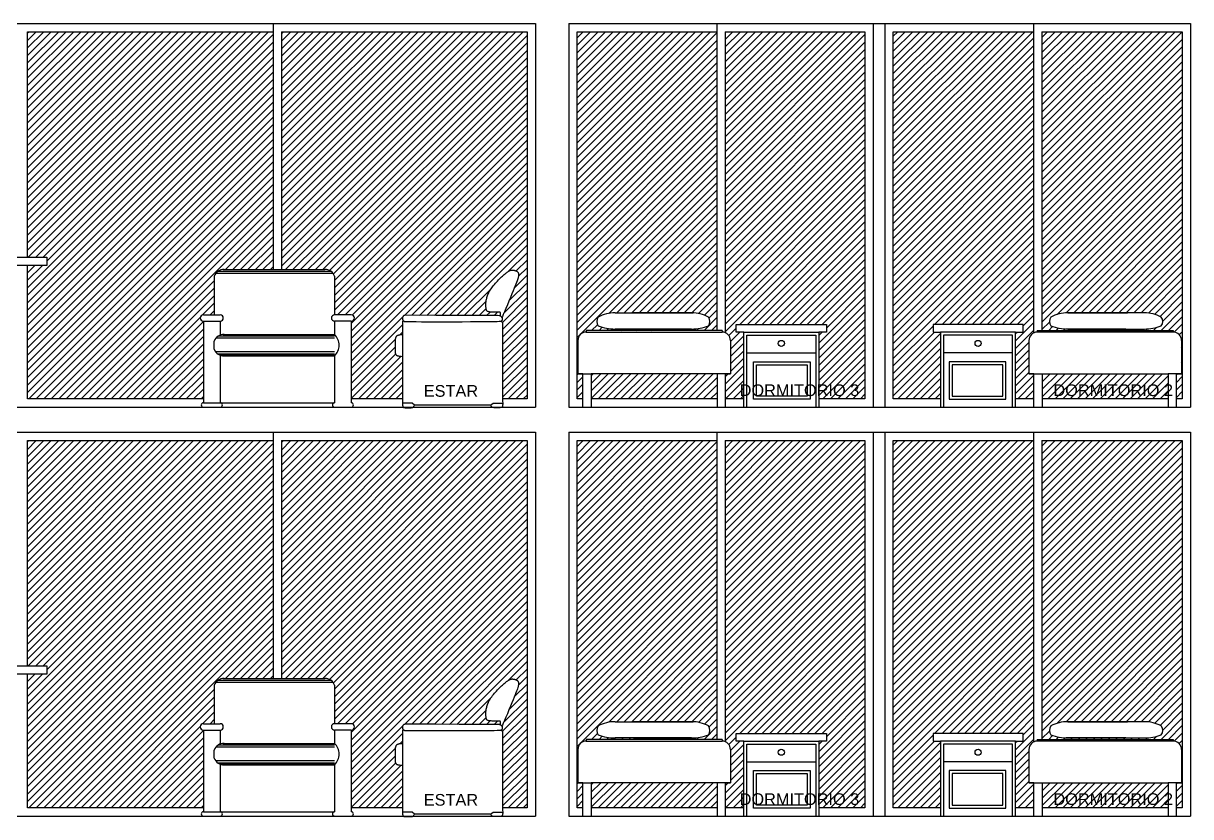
# Model space of a CAD drawing. Header units: millimetres. Extents: x 1217 to 2428, y 234 to 644.
# Drawn here: x 2252.71 to 2259.7, y 409.25 to 414 of the extents above; entities that cross this region are included whole.
import ezdxf

# ---------------------------------------------------------------- set-up
doc = ezdxf.new("R2010")
doc.units = ezdxf.units.MM
for name, color, linetype in [('0.1', 251, 'Continuous'), ('0.2', 2, 'Continuous'), ('0.3', 6, 'Continuous'), ('MURO', 5, 'Continuous'), ('Texto', 1, 'Continuous')]:
    doc.layers.add(name, color=color, linetype=linetype)
doc.styles.get("Standard").update_dxf_attribs({"font": 'arial.ttf'})
pattern_1 = [(45, (422.33998, -287.923547), (-0.0224506403, 0.0224506403), [])]
pattern_2 = [(45, (422.33998, -285.473547), (-0.0224506403, 0.0224506403), [])]

# ---------------------------------------------------------------- blocks, each defined once
blk = doc.blocks.new('sillon elv 1')
at = {"layer": '0.2'}
blk.add_line((382065.2343, 7753267.5813), (382065.6901, 7753267.5813), dxfattribs=at)
for points in [[(382065.1739, 7753268.114), (382065.1742, 7753268.1156), (382065.1744, 7753268.1172), (382065.1745, 7753268.1189), (382065.1746, 7753268.1205), (382065.1745, 7753268.1222), (382065.1745, 7753268.1238), (382065.1744, 7753268.1253), (382065.1744, 7753268.1268), (382065.1745, 7753268.1281), (382065.1745, 7753268.1294), (382065.1747, 7753268.1306), (382065.1749, 7753268.1316), (382065.1751, 7753268.1326), (382065.1753, 7753268.1335), (382065.1756, 7753268.1342), (382065.1759, 7753268.1349), (382065.1762, 7753268.1355), (382065.1765, 7753268.136), (382065.1768, 7753268.1364), (382065.1771, 7753268.1368), (382065.1775, 7753268.1371), (382065.178, 7753268.1373), (382065.1785, 7753268.1375), (382065.179, 7753268.1376), (382065.1796, 7753268.1377), (382065.1804, 7753268.1378), (382065.1814, 7753268.1379), (382065.1828, 7753268.1379), (382065.1846, 7753268.138), (382065.187, 7753268.138), (382065.19, 7753268.1381), (382065.1937, 7753268.1381), (382065.1982, 7753268.1381), (382065.2034, 7753268.1382), (382065.2089, 7753268.1383), (382065.2147, 7753268.1384), (382065.2204, 7753268.1385), (382065.2259, 7753268.1386), (382065.231, 7753268.1388), (382065.2353, 7753268.139), (382065.2389, 7753268.1392), (382065.2417, 7753268.1395), (382065.2439, 7753268.1397), (382065.2455, 7753268.14), (382065.2467, 7753268.1403), (382065.2476, 7753268.1405), (382065.2482, 7753268.1408), (382065.2488, 7753268.141), (382065.2493, 7753268.1412), (382065.2498, 7753268.1413), (382065.2504, 7753268.1415), (382065.2509, 7753268.1417), (382065.2515, 7753268.142), (382065.2522, 7753268.1423), (382065.2529, 7753268.1426), (382065.2537, 7753268.1431), (382065.2545, 7753268.1437), (382065.2554, 7753268.1444), (382065.2563, 7753268.1454), (382065.2572, 7753268.1465), (382065.2581, 7753268.148), (382065.2589, 7753268.1498), (382065.2597, 7753268.1519), (382065.2604, 7753268.1545), (382065.2611, 7753268.1574), (382065.2616, 7753268.1608), (382065.262, 7753268.1645), (382065.2624, 7753268.1685), (382065.2626, 7753268.1727), (382065.2627, 7753268.1771), (382065.2627, 7753268.1816), (382065.2627, 7753268.1863), (382065.2625, 7753268.1909), (382065.2622, 7753268.1956), (382065.2617, 7753268.2004), (382065.2611, 7753268.2053), (382065.2603, 7753268.2102), (382065.2593, 7753268.2154), (382065.258, 7753268.2207), (382065.2565, 7753268.2262), (382065.2547, 7753268.2319), (382065.2526, 7753268.2378), (382065.2501, 7753268.2439), (382065.2474, 7753268.2502), (382065.2443, 7753268.2566), (382065.2408, 7753268.2632), (382065.2369, 7753268.2699), (382065.2327, 7753268.2767), (382065.228, 7753268.2836), (382065.2229, 7753268.2906), (382065.2176, 7753268.2976), (382065.212, 7753268.3046), (382065.2061, 7753268.3115), (382065.2001, 7753268.3182), (382065.194, 7753268.3249), (382065.1878, 7753268.3313), (382065.1816, 7753268.3375), (382065.1754, 7753268.3434), (382065.1694, 7753268.349), (382065.1635, 7753268.3543), (382065.1578, 7753268.3592), (382065.1525, 7753268.3637), (382065.1475, 7753268.3679), (382065.1429, 7753268.3715), (382065.1387, 7753268.3747), (382065.135, 7753268.3775), (382065.1316, 7753268.3799), (382065.1286, 7753268.382), (382065.1259, 7753268.3837), (382065.1233, 7753268.3851), (382065.1209, 7753268.3863), (382065.1187, 7753268.3874), (382065.1165, 7753268.3882), (382065.1144, 7753268.3889), (382065.1123, 7753268.3895), (382065.1103, 7753268.3899), (382065.1083, 7753268.3902), (382065.1063, 7753268.3904), (382065.1044, 7753268.3905), (382065.1024, 7753268.3904), (382065.1005, 7753268.3903), (382065.0985, 7753268.39), (382065.0966, 7753268.3897), (382065.0947, 7753268.3894), (382065.0929, 7753268.3889), (382065.0912, 7753268.3885), (382065.0896, 7753268.388), (382065.088, 7753268.3876), (382065.0866, 7753268.3872), (382065.0853, 7753268.3867), (382065.084, 7753268.3863), (382065.0829, 7753268.3859), (382065.0818, 7753268.3854), (382065.0808, 7753268.385), (382065.0798, 7753268.3846), (382065.0789, 7753268.3841), (382065.0779, 7753268.3836), (382065.077, 7753268.3831), (382065.0761, 7753268.3825), (382065.0752, 7753268.3818), (382065.0743, 7753268.3811), (382065.0735, 7753268.3803), (382065.0726, 7753268.3794), (382065.0718, 7753268.3784), (382065.071, 7753268.3773), (382065.0702, 7753268.376), (382065.0695, 7753268.3746), (382065.0688, 7753268.3731), (382065.0682, 7753268.3715), (382065.0677, 7753268.3697), (382065.0672, 7753268.3679), (382065.0668, 7753268.3659), (382065.0666, 7753268.3638), (382065.0665, 7753268.3614), (382065.0666, 7753268.3588), (382065.0669, 7753268.3558), (382065.0675, 7753268.3524), (382065.0683, 7753268.3484), (382065.0695, 7753268.3438), (382065.0711, 7753268.3385), (382065.0731, 7753268.3324), (382065.0756, 7753268.3252), (382065.0787, 7753268.3168), (382065.0825, 7753268.3069), (382065.0871, 7753268.2952), (382065.0925, 7753268.2816), (382065.099, 7753268.2658), (382065.1066, 7753268.2475), (382065.1153, 7753268.2269), (382065.1246, 7753268.2047), (382065.1341, 7753268.1823), (382065.1433, 7753268.1607), (382065.1516, 7753268.1412), (382065.1585, 7753268.125), (382065.1635, 7753268.1132), (382065.1662, 7753268.107)], [(382065.7482, 7753268.1195), (382065.7512, 7753268.1185), (382065.7538, 7753268.1173), (382065.7559, 7753268.1159), (382065.7576, 7753268.1144), (382065.759, 7753268.1129), (382065.7601, 7753268.1112), (382065.761, 7753268.1096), (382065.7617, 7753268.1079), (382065.7622, 7753268.1063), (382065.7626, 7753268.1048), (382065.7628, 7753268.1033), (382065.7629, 7753268.1018), (382065.763, 7753268.1004), (382065.7629, 7753268.0991), (382065.7628, 7753268.0978), (382065.7626, 7753268.0966), (382065.7624, 7753268.0954), (382065.7621, 7753268.0943), (382065.7618, 7753268.0932), (382065.7614, 7753268.0922), (382065.7609, 7753268.0912), (382065.7604, 7753268.0903), (382065.7599, 7753268.0894), (382065.7593, 7753268.0885), (382065.7586, 7753268.0877), (382065.7578, 7753268.0869), (382065.757, 7753268.0861), (382065.756, 7753268.0854), (382065.7551, 7753268.0847), (382065.754, 7753268.0841), (382065.7529, 7753268.0835), (382065.7517, 7753268.083), (382065.7502, 7753268.0826), (382065.7476, 7753268.0823), (382065.7428, 7753268.082), (382065.7348, 7753268.0818), (382065.7223, 7753268.0816), (382065.7045, 7753268.0815), (382065.6801, 7753268.0814), (382065.6482, 7753268.0813), (382065.6082, 7753268.0812), (382065.5617, 7753268.0812), (382065.5109, 7753268.0812), (382065.458, 7753268.0813), (382065.4051, 7753268.0813), (382065.3544, 7753268.0815), (382065.3081, 7753268.0817), (382065.2683, 7753268.0819), (382065.2366, 7753268.0823), (382065.2126, 7753268.0827), (382065.1951, 7753268.0832), (382065.1831, 7753268.0837), (382065.1755, 7753268.0842), (382065.1711, 7753268.0848), (382065.169, 7753268.0854), (382065.168, 7753268.0859), (382065.1673, 7753268.0865), (382065.1666, 7753268.0871), (382065.166, 7753268.0877), (382065.1655, 7753268.0884), (382065.1649, 7753268.0891), (382065.1645, 7753268.0899), (382065.164, 7753268.0907), (382065.1636, 7753268.0917), (382065.1633, 7753268.0927), (382065.1629, 7753268.0939), (382065.1627, 7753268.0951), (382065.1625, 7753268.0963), (382065.1623, 7753268.0976), (382065.1623, 7753268.0988), (382065.1623, 7753268.1), (382065.1625, 7753268.1011), (382065.1628, 7753268.1021), (382065.1632, 7753268.1031), (382065.1636, 7753268.1039), (382065.1642, 7753268.1048), (382065.1648, 7753268.1056), (382065.1655, 7753268.1063), (382065.1662, 7753268.1071), (382065.1669, 7753268.1078), (382065.1676, 7753268.1086), (382065.1684, 7753268.1094), (382065.1691, 7753268.1101), (382065.1699, 7753268.1109), (382065.1707, 7753268.1116), (382065.1716, 7753268.1124), (382065.1724, 7753268.113), (382065.1733, 7753268.1137), (382065.1743, 7753268.1143), (382065.1753, 7753268.1148), (382065.1764, 7753268.1153), (382065.1774, 7753268.1157), (382065.1785, 7753268.1161), (382065.1796, 7753268.1164), (382065.1807, 7753268.1167), (382065.1818, 7753268.1169), (382065.1839, 7753268.1172), (382065.1926, 7753268.1174), (382065.2144, 7753268.1176), (382065.2558, 7753268.1178), (382065.3233, 7753268.1181), (382065.4235, 7753268.1185), (382065.563, 7753268.1189), (382065.7482, 7753268.1195)], [(382065.1727, 7753268.0846), (382065.1704, 7753268.0832), (382065.1685, 7753268.0819), (382065.1669, 7753268.0806), (382065.1657, 7753268.0794), (382065.1647, 7753268.0781), (382065.164, 7753268.0769), (382065.1634, 7753268.0758), (382065.1631, 7753268.0746), (382065.1628, 7753268.0726), (382065.1626, 7753268.0652), (382065.1625, 7753268.047), (382065.1624, 7753268.0127), (382065.1624, 7753267.9567), (382065.1624, 7753267.8738), (382065.1624, 7753267.7584), (382065.1624, 7753267.6053)], [(382065.7621, 7753268.0013), (382065.7666, 7753268.0017), (382065.7707, 7753268.0019), (382065.7743, 7753268.0019), (382065.7775, 7753268.0017), (382065.7804, 7753268.0013), (382065.783, 7753268.0009), (382065.7852, 7753268.0003), (382065.7873, 7753267.9997), (382065.7892, 7753267.9991), (382065.791, 7753267.9984), (382065.7926, 7753267.9978), (382065.7941, 7753267.9971), (382065.7954, 7753267.9963), (382065.7966, 7753267.9955), (382065.7977, 7753267.9947), (382065.7987, 7753267.9938), (382065.7996, 7753267.9929), (382065.8005, 7753267.9919), (382065.8012, 7753267.9909), (382065.8018, 7753267.9898), (382065.8024, 7753267.9888), (382065.803, 7753267.9877), (382065.8034, 7753267.9866), (382065.8039, 7753267.9855), (382065.8043, 7753267.9843), (382065.8046, 7753267.9831), (382065.8049, 7753267.9816), (382065.8052, 7753267.9797), (382065.8055, 7753267.9773), (382065.8058, 7753267.9743), (382065.806, 7753267.9705), (382065.8062, 7753267.9658), (382065.8064, 7753267.9601), (382065.8066, 7753267.9536), (382065.8068, 7753267.9466), (382065.8069, 7753267.9394), (382065.8071, 7753267.9322), (382065.8072, 7753267.9251), (382065.8072, 7753267.9186), (382065.8072, 7753267.9129), (382065.8072, 7753267.9081), (382065.8072, 7753267.9041), (382065.807, 7753267.901), (382065.8069, 7753267.8984), (382065.8067, 7753267.8964), (382065.8065, 7753267.8948), (382065.8062, 7753267.8934), (382065.8059, 7753267.8922), (382065.8056, 7753267.891), (382065.8053, 7753267.8898), (382065.8048, 7753267.8887), (382065.8044, 7753267.8876), (382065.8039, 7753267.8865), (382065.8033, 7753267.8855), (382065.8027, 7753267.8845), (382065.802, 7753267.8836), (382065.8012, 7753267.8828), (382065.8004, 7753267.882), (382065.7995, 7753267.8812), (382065.7986, 7753267.8805), (382065.7976, 7753267.8799), (382065.7966, 7753267.8793), (382065.7955, 7753267.8787), (382065.7944, 7753267.8782), (382065.7933, 7753267.8777), (382065.7918, 7753267.8772), (382065.7898, 7753267.8767), (382065.787, 7753267.8762), (382065.783, 7753267.8755), (382065.7778, 7753267.8748), (382065.7709, 7753267.874), (382065.7621, 7753267.8731)], [(382065.1619, 7753267.5923), (382065.1619, 7753267.5897), (382065.1619, 7753267.5872), (382065.162, 7753267.585), (382065.1622, 7753267.5829), (382065.1624, 7753267.581), (382065.1627, 7753267.5792), (382065.163, 7753267.5776), (382065.1633, 7753267.5762), (382065.1636, 7753267.5749), (382065.164, 7753267.5737), (382065.1644, 7753267.5727), (382065.1648, 7753267.5718), (382065.1653, 7753267.5709), (382065.1658, 7753267.5702), (382065.1665, 7753267.5695), (382065.1672, 7753267.5689), (382065.168, 7753267.5684), (382065.1689, 7753267.5679), (382065.17, 7753267.5674), (382065.1712, 7753267.5671), (382065.1727, 7753267.5667), (382065.1744, 7753267.5664), (382065.1763, 7753267.5662), (382065.1785, 7753267.566), (382065.1811, 7753267.5658), (382065.1839, 7753267.5657), (382065.1869, 7753267.5657), (382065.19, 7753267.5656), (382065.1932, 7753267.5656), (382065.1965, 7753267.5656), (382065.1997, 7753267.5657), (382065.2028, 7753267.5657), (382065.2058, 7753267.5658), (382065.2087, 7753267.5658), (382065.2114, 7753267.5659), (382065.2139, 7753267.566), (382065.2162, 7753267.5662), (382065.2184, 7753267.5664), (382065.2203, 7753267.5667), (382065.2221, 7753267.5671), (382065.2237, 7753267.5675), (382065.2251, 7753267.5682), (382065.2265, 7753267.5691), (382065.2278, 7753267.5704), (382065.2292, 7753267.5722), (382065.2307, 7753267.5745), (382065.2324, 7753267.5775), (382065.2343, 7753267.5813)], [(382065.7625, 7753267.5923), (382065.7626, 7753267.5897), (382065.7625, 7753267.5872), (382065.7624, 7753267.585), (382065.7623, 7753267.5829), (382065.762, 7753267.581), (382065.7618, 7753267.5792), (382065.7615, 7753267.5776), (382065.7612, 7753267.5762), (382065.7608, 7753267.5749), (382065.7605, 7753267.5737), (382065.7601, 7753267.5727), (382065.7597, 7753267.5718), (382065.7592, 7753267.5709), (382065.7586, 7753267.5702), (382065.758, 7753267.5695), (382065.7573, 7753267.5689), (382065.7565, 7753267.5684), (382065.7556, 7753267.5679), (382065.7545, 7753267.5674), (382065.7533, 7753267.5671), (382065.7518, 7753267.5667), (382065.7501, 7753267.5664), (382065.7482, 7753267.5662), (382065.7459, 7753267.566), (382065.7434, 7753267.5658), (382065.7406, 7753267.5657), (382065.7376, 7753267.5657), (382065.7345, 7753267.5656), (382065.7312, 7753267.5656), (382065.728, 7753267.5656), (382065.7248, 7753267.5657), (382065.7216, 7753267.5657), (382065.7186, 7753267.5658), (382065.7158, 7753267.5658), (382065.7131, 7753267.5659), (382065.7106, 7753267.566), (382065.7083, 7753267.5662), (382065.7061, 7753267.5664), (382065.7041, 7753267.5667), (382065.7024, 7753267.5671), (382065.7008, 7753267.5675), (382065.6993, 7753267.5682), (382065.698, 7753267.5691), (382065.6966, 7753267.5704), (382065.6952, 7753267.5722), (382065.6937, 7753267.5745), (382065.6921, 7753267.5775), (382065.6901, 7753267.5813)]]:
    blk.add_lwpolyline(points, dxfattribs=at)
at = {"layer": '0.2', "elevation": 0}
for points in [[(382065.7529, 7753268.0835), (382065.7621, 7753268.0835), (382065.7621, 7753267.6053)], [(382065.1624, 7753267.6053), (382065.1619, 7753267.5923)], [(382065.2343, 7753267.5813), (382065.2197, 7753267.5923), (382065.1619, 7753267.5923)], [(382065.6901, 7753267.5813), (382065.7047, 7753267.5923), (382065.7636, 7753267.5923)], [(382065.7621, 7753267.6053), (382065.7625, 7753267.5923)]]:
    blk.add_lwpolyline(points, dxfattribs=at)

msp = doc.modelspace()

# ---------------------------------------------------------------- hatches: boundary and pattern name
at = {"layer": '0.1', "ltscale": 3}
h = msp.add_hatch(dxfattribs=at)
h.set_pattern_fill('ANSI31', color=256, scale=0.01)
h.set_pattern_definition(pattern_2)
h.paths.add_polyline_path([(2254.25251, 413.95099), (2254.46816, 413.95099), (2254.46816, 412.52581), (2254.25251, 412.52581)])
h.paths.add_polyline_path([(2252.86861, 413.95099), (2254.20251, 413.95099), (2254.20251, 412.52581), (2253.90862, 412.52581, 0.3308107), (2253.85003, 412.48579), (2253.85003, 412.25486), (2253.78505, 412.25486, 1), (2253.78505, 412.21691), (2253.78505, 411.75099), (2252.86861, 411.75099)])
h.paths.add_polyline_path([(2252.7306, 413.95099), (2252.86861, 413.95099), (2252.86861, 411.75099), (2252.7306, 411.75099), (2252.7306, 412.55099), (2252.84561, 412.55099), (2252.84561, 412.60099), (2252.7306, 412.60099)])
h.paths.add_polyline_path([(2251.81582, 413.95099), (2252.5606, 413.95099), (2252.5606, 413.25099), (2251.81582, 413.25099)])
h.paths.add_polyline_path([(2251.57076, 413.95099), (2251.76582, 413.95099), (2251.76582, 413.25099), (2251.57076, 413.25099)])
h = msp.add_hatch(dxfattribs=at)
h.set_pattern_fill('ANSI31', color=256, scale=0.01)
h.set_pattern_definition(pattern_2)
h.paths.add_polyline_path([(2254.46816, 413.95099), (2255.72441, 413.95099), (2255.72441, 411.75099), (2255.57804, 411.75099), (2255.57805, 411.89078), (2255.57807, 412.00611), (2255.57807, 412.08904), (2255.57805, 412.14499), (2255.57798, 412.17935), (2255.57786, 412.19753), (2255.57762, 412.20673), (2255.57584, 412.21062), (2255.57287, 412.21364), (2255.56824, 412.21681), (2255.57199, 412.21784), (2255.57521, 412.22069), (2255.57709, 412.22439), (2255.57823, 412.22944), (2255.57802, 412.23402), (2255.57641, 412.237), (2255.5743, 412.23941), (2255.57692, 412.24554), (2255.58196, 412.25732), (2255.58888, 412.27355), (2255.59718, 412.29304), (2255.60633, 412.3146), (2255.61584, 412.33704), (2255.62518, 412.35919), (2255.63384, 412.37986), (2255.64142, 412.39811), (2255.6479, 412.41392), (2255.65339, 412.42754), (2255.65798, 412.43919), (2255.66177, 412.44911), (2255.66487, 412.45754), (2255.66736, 412.4647), (2255.66934, 412.47084), (2255.67091, 412.47616), (2255.67268, 412.48295), (2255.67381, 412.48977), (2255.67398, 412.49492), (2255.67349, 412.4992), (2255.67236, 412.50383), (2255.67029, 412.50836), (2255.66752, 412.51228), (2255.66414, 412.51507), (2255.66021, 412.51716), (2255.6565, 412.51863), (2255.65235, 412.51998), (2255.6473, 412.52138), (2255.64175, 412.52248), (2255.63601, 412.52291), (2255.63114, 412.52247), (2255.62709, 412.52161), (2255.62284, 412.52019), (2255.61832, 412.51814), (2255.61329, 412.51527), (2255.6088, 412.51225), (2255.60546, 412.50986), (2255.60173, 412.50708), (2255.59759, 412.50386), (2255.59299, 412.50019), (2255.58797, 412.49607), (2255.5826, 412.49153), (2255.57695, 412.48661), (2255.57106, 412.48133), (2255.565, 412.47572), (2255.55884, 412.4698), (2255.55264, 412.46362), (2255.54645, 412.4572), (2255.54032, 412.45057), (2255.53432, 412.44379), (2255.52848, 412.4369), (2255.52286, 412.42993), (2255.5175, 412.42294), (2255.51246, 412.41596), (2255.50779, 412.40904), (2255.50352, 412.40222), (2255.49966, 412.39552), (2255.49617, 412.38894), (2255.49306, 412.38251), (2255.4903, 412.37624), (2255.48787, 412.37014), (2255.48575, 412.36423), (2255.48394, 412.35852), (2255.48242, 412.35302), (2255.48115, 412.34772), (2255.48012, 412.34258), (2255.47931, 412.33759), (2255.4787, 412.33272), (2255.47825, 412.32795), (2255.47795, 412.32325), (2255.47777, 412.3186), (2255.4777, 412.31399), (2255.47773, 412.30945), (2255.47786, 412.30504), (2255.47821, 412.29866), (2255.47907, 412.29122), (2255.4803, 412.28539), (2255.48223, 412.28024), (2255.4849, 412.27678), (2255.48798, 412.27459), (2255.49197, 412.27319), (2255.49356, 412.27255), (2255.49745, 412.27191), (2255.50152, 412.27155), (2255.5051, 412.27133), (2255.50949, 412.27113), (2255.51455, 412.27097), (2255.52004, 412.27083), (2255.52577, 412.27071), (2255.53152, 412.27062), (2255.53707, 412.27054), (2255.54221, 412.27048), (2255.54673, 412.27043), (2255.55048, 412.27039), (2255.55348, 412.27036), (2255.55585, 412.27032), (2255.55767, 412.27028), (2255.55904, 412.27023), (2255.56007, 412.27016), (2255.56084, 412.27007), (2255.56145, 412.26996), (2255.56199, 412.26981), (2255.56247, 412.26963), (2255.56291, 412.2694), (2255.5633, 412.26911), (2255.56366, 412.26876), (2255.56399, 412.26834), (2255.56429, 412.26784), (2255.56458, 412.26726), (2255.56486, 412.26658), (2255.56513, 412.2658), (2255.56537, 412.26493), (2255.56558, 412.26396), (2255.56576, 412.2629), (2255.5659, 412.26173), (2255.56599, 412.26047), (2255.56603, 412.2591), (2255.56601, 412.25764), (2255.56597, 412.25609), (2255.56581, 412.25113), (2255.56638, 412.24655), (2255.56265, 412.24826), (2255.55815, 412.24947), (2255.54783, 412.24971), (2255.52607, 412.24992), (2255.48469, 412.25016), (2255.41716, 412.25045), (2255.31694, 412.25081), (2255.17747, 412.25126), (2254.99223, 412.25182), (2254.98783, 412.25034), (2254.9836, 412.24763), (2254.98079, 412.2445), (2254.97866, 412.24049), (2254.97753, 412.23571), (2254.97746, 412.23155), (2254.97815, 412.22704), (2254.97964, 412.22303), (2254.98218, 412.2195), (2254.98673, 412.21585), (2254.97837, 412.21585), (2254.97837, 412.13366), (2254.9738, 412.13408), (2254.96787, 412.13435), (2254.96147, 412.13393), (2254.95644, 412.13299), (2254.95108, 412.13144), (2254.94623, 412.12942), (2254.94261, 412.12711), (2254.93997, 412.12438), (2254.93801, 412.12124), (2254.93615, 412.11691), (2254.93533, 412.11311), (2254.93479, 412.1084), (2254.93444, 412.1028), (2254.93422, 412.09809), (2254.93402, 412.09241), (2254.93382, 412.08596), (2254.93365, 412.07899), (2254.9335, 412.07175), (2254.93337, 412.06449), (2254.93328, 412.05749), (2254.93322, 412.05098), (2254.9332, 412.04522), (2254.93323, 412.0381), (2254.93349, 412.0305), (2254.9341, 412.02596), (2254.93536, 412.02138), (2254.93737, 412.01715), (2254.94026, 412.0139), (2254.94373, 412.01163), (2254.94745, 412.00985), (2254.95175, 412.00877), (2254.95741, 412.00788), (2254.96269, 412.00719), (2254.96959, 412.00638), (2254.97837, 412.00543), (2254.97837, 411.75099), (2254.67089, 411.75099), (2254.67089, 412.21691, 1), (2254.67089, 412.25486), (2254.57089, 412.25486), (2254.57089, 412.48579, 0.3308101), (2254.5123, 412.52581), (2254.46816, 412.52581)])
h = msp.add_hatch(dxfattribs=at)
h.set_pattern_fill('ANSI31', color=256, scale=0.01)
h.set_pattern_definition(pattern_2)
h.paths.add_polyline_path([(2257.07145, 413.95099), (2257.74959, 413.95099), (2257.74959, 411.75099), (2257.4732, 411.75099), (2257.4732, 412.15099), (2257.5182, 412.15099), (2257.5182, 412.19599), (2257.4732, 412.19599), (2257.07145, 412.19599)])
h.paths.add_polyline_path([(2256.912, 413.95099), (2257.07145, 413.95099), (2257.07145, 412.19599), (2256.9782, 412.19599), (2256.9782, 412.15099), (2257.0232, 412.15099), (2257.0232, 411.75099), (2256.91338, 411.75099), (2256.91338, 411.90099), (2256.94338, 411.90099), (2256.94338, 412.10099, 0.3063972), (2256.912, 412.1474)])
h.paths.add_polyline_path([(2256.02441, 413.95099), (2256.862, 413.95099), (2256.862, 412.16099), (2256.07897, 412.16099), (2256.07898, 412.15099, 0.4142136), (2256.02898, 412.10099), (2256.02898, 411.90099), (2256.05898, 411.90099), (2256.05898, 411.75099), (2256.02441, 411.75099)])
h.paths.add_polyline_path([(2256.15083, 412.18802, -0.340832), (2256.15083, 412.2411, -0.1255988), (2256.25178, 412.26687), (2256.71083, 412.26687, -0.1255988), (2256.81178, 412.2411, -0.340832), (2256.81178, 412.18802, -0.0910283), (2256.71083, 412.16948), (2256.25178, 412.16948, -0.0910283)], flags=16)
h.paths.add_polyline_path([(2256.10898, 411.90099), (2256.86338, 411.90099), (2256.86338, 411.75099), (2256.10898, 411.75099)])
h.paths.add_polyline_path([(2257.7347, 411.72919), (2256.98256, 411.72919), (2256.98256, 411.87344), (2257.7347, 411.87344)], flags=9)
h = msp.add_hatch(dxfattribs=at)
h.set_pattern_fill('ANSI31', color=256, scale=0.01)
h.set_pattern_definition(pattern_2)
h.paths.add_polyline_path([(2258.81057, 413.95099), (2259.65155, 413.95099), (2259.64698, 412.10099, 0.4142136), (2259.59698, 412.15099), (2259.59699, 412.16099), (2258.81057, 412.16099)])
h.paths.add_polyline_path([(2258.86418, 412.18802, -0.340832), (2258.86418, 412.2411, -0.1255988), (2258.96513, 412.26687), (2259.32258, 412.26687), (2259.42418, 412.26687, -0.1255988), (2259.52513, 412.2411, -0.340832), (2259.52513, 412.18802, -0.0910283), (2259.42418, 412.16948), (2258.96513, 412.16948, -0.0910283)], flags=16)
h.paths.add_polyline_path([(2258.81258, 411.90099), (2259.56698, 411.90099), (2259.56698, 411.75099), (2258.81258, 411.75099)])
h.paths.add_polyline_path([(2259.61698, 411.90099), (2259.64698, 411.90099), (2259.64698, 412.10099), (2259.65155, 413.95099), (2259.65155, 411.75099), (2259.61698, 411.75099)])
h.paths.add_polyline_path([(2257.91959, 413.95099), (2258.76057, 413.95099), (2258.76057, 412.14589, 0.2861952), (2258.73258, 412.10099), (2258.73258, 411.90099), (2258.76258, 411.90099), (2258.76258, 411.75099), (2258.65276, 411.75099), (2258.65276, 412.15099), (2258.69776, 412.15099), (2258.69776, 412.19599), (2258.20276, 412.19599), (2258.15776, 412.19599), (2258.15776, 412.15099), (2258.20276, 412.15099), (2258.20276, 411.75099), (2257.91959, 411.75099)])
h = msp.add_hatch(dxfattribs=at)
h.set_pattern_fill('ANSI31', color=256, scale=0.01)
h.set_pattern_definition(pattern_1)
h.paths.add_polyline_path([(2254.25251, 411.50099), (2254.46816, 411.50099), (2254.46816, 410.07581), (2254.25251, 410.07581)])
h.paths.add_polyline_path([(2252.86861, 411.50099), (2254.20251, 411.50099), (2254.20251, 410.07581), (2253.90862, 410.07581, 0.3308107), (2253.85003, 410.03579), (2253.85003, 409.80486), (2253.78505, 409.80486, 1), (2253.78505, 409.76691), (2253.78505, 409.30099), (2252.86861, 409.30099)])
h.paths.add_polyline_path([(2252.7306, 411.50099), (2252.86861, 411.50099), (2252.86861, 409.30099), (2252.7306, 409.30099), (2252.7306, 410.10099), (2252.84561, 410.10099), (2252.84561, 410.15099), (2252.7306, 410.15099)])
h.paths.add_polyline_path([(2251.81582, 411.50099), (2252.5606, 411.50099), (2252.5606, 410.80099), (2251.81582, 410.80099)])
h.paths.add_polyline_path([(2251.57076, 411.50099), (2251.76582, 411.50099), (2251.76582, 410.80099), (2251.57076, 410.80099)])
h = msp.add_hatch(dxfattribs=at)
h.set_pattern_fill('ANSI31', color=256, scale=0.01)
h.set_pattern_definition(pattern_1)
h.paths.add_polyline_path([(2254.46816, 411.50099), (2255.72441, 411.50099), (2255.72441, 409.30099), (2255.57804, 409.30099), (2255.57805, 409.44078), (2255.57807, 409.55611), (2255.57807, 409.63904), (2255.57805, 409.69499), (2255.57798, 409.72935), (2255.57786, 409.74753), (2255.57762, 409.75673), (2255.57584, 409.76062), (2255.57287, 409.76364), (2255.56824, 409.76681), (2255.57199, 409.76784), (2255.57521, 409.77069), (2255.57709, 409.77439), (2255.57823, 409.77944), (2255.57802, 409.78402), (2255.57641, 409.787), (2255.5743, 409.78941), (2255.57692, 409.79554), (2255.58196, 409.80732), (2255.58888, 409.82355), (2255.59718, 409.84304), (2255.60633, 409.8646), (2255.61584, 409.88704), (2255.62518, 409.90919), (2255.63384, 409.92986), (2255.64142, 409.94811), (2255.6479, 409.96392), (2255.65339, 409.97754), (2255.65798, 409.98919), (2255.66177, 409.99911), (2255.66487, 410.00754), (2255.66736, 410.0147), (2255.66934, 410.02084), (2255.67091, 410.02616), (2255.67268, 410.03295), (2255.67381, 410.03977), (2255.67398, 410.04492), (2255.67349, 410.0492), (2255.67236, 410.05383), (2255.67029, 410.05836), (2255.66752, 410.06228), (2255.66414, 410.06507), (2255.66021, 410.06716), (2255.6565, 410.06863), (2255.65235, 410.06998), (2255.6473, 410.07138), (2255.64175, 410.07248), (2255.63601, 410.07291), (2255.63114, 410.07247), (2255.62709, 410.07161), (2255.62284, 410.07019), (2255.61832, 410.06814), (2255.61329, 410.06527), (2255.6088, 410.06225), (2255.60546, 410.05986), (2255.60173, 410.05708), (2255.59759, 410.05386), (2255.59299, 410.05019), (2255.58797, 410.04607), (2255.5826, 410.04153), (2255.57695, 410.03661), (2255.57106, 410.03133), (2255.565, 410.02571), (2255.55884, 410.0198), (2255.55264, 410.01362), (2255.54645, 410.0072), (2255.54032, 410.00057), (2255.53432, 409.99379), (2255.52848, 409.9869), (2255.52286, 409.97993), (2255.5175, 409.97294), (2255.51246, 409.96596), (2255.50779, 409.95904), (2255.50352, 409.95222), (2255.49966, 409.94552), (2255.49617, 409.93894), (2255.49306, 409.93251), (2255.4903, 409.92624), (2255.48787, 409.92014), (2255.48575, 409.91423), (2255.48394, 409.90852), (2255.48242, 409.90302), (2255.48115, 409.89772), (2255.48012, 409.89258), (2255.47931, 409.88759), (2255.4787, 409.88272), (2255.47825, 409.87795), (2255.47795, 409.87325), (2255.47777, 409.8686), (2255.4777, 409.86399), (2255.47773, 409.85945), (2255.47786, 409.85504), (2255.47821, 409.84866), (2255.47907, 409.84122), (2255.4803, 409.83539), (2255.48223, 409.83024), (2255.4849, 409.82678), (2255.48798, 409.82459), (2255.49197, 409.82319), (2255.49356, 409.82255), (2255.49745, 409.82191), (2255.50152, 409.82155), (2255.5051, 409.82133), (2255.50949, 409.82113), (2255.51455, 409.82097), (2255.52004, 409.82083), (2255.52577, 409.82071), (2255.53152, 409.82062), (2255.53707, 409.82054), (2255.54221, 409.82048), (2255.54673, 409.82043), (2255.55048, 409.82039), (2255.55348, 409.82036), (2255.55585, 409.82032), (2255.55767, 409.82028), (2255.55904, 409.82023), (2255.56007, 409.82016), (2255.56084, 409.82007), (2255.56145, 409.81996), (2255.56199, 409.81981), (2255.56247, 409.81963), (2255.56291, 409.8194), (2255.5633, 409.81911), (2255.56366, 409.81876), (2255.56399, 409.81834), (2255.56429, 409.81784), (2255.56458, 409.81726), (2255.56486, 409.81658), (2255.56513, 409.8158), (2255.56537, 409.81493), (2255.56558, 409.81396), (2255.56576, 409.8129), (2255.5659, 409.81173), (2255.56599, 409.81047), (2255.56603, 409.8091), (2255.56601, 409.80764), (2255.56597, 409.80609), (2255.56581, 409.80113), (2255.56638, 409.79655), (2255.56265, 409.79826), (2255.55815, 409.79947), (2255.54783, 409.79971), (2255.52607, 409.79992), (2255.48469, 409.80016), (2255.41716, 409.80045), (2255.31694, 409.80081), (2255.17747, 409.80126), (2254.99223, 409.80182), (2254.98783, 409.80034), (2254.9836, 409.79763), (2254.98079, 409.7945), (2254.97866, 409.79049), (2254.97753, 409.78571), (2254.97746, 409.78155), (2254.97815, 409.77704), (2254.97964, 409.77303), (2254.98218, 409.7695), (2254.98673, 409.76585), (2254.97837, 409.76585), (2254.97837, 409.68366), (2254.9738, 409.68408), (2254.96787, 409.68435), (2254.96147, 409.68393), (2254.95644, 409.68299), (2254.95108, 409.68144), (2254.94623, 409.67942), (2254.94261, 409.67711), (2254.93997, 409.67437), (2254.93801, 409.67124), (2254.93615, 409.66691), (2254.93533, 409.66311), (2254.93479, 409.6584), (2254.93444, 409.6528), (2254.93422, 409.64809), (2254.93402, 409.64241), (2254.93382, 409.63596), (2254.93365, 409.62899), (2254.9335, 409.62175), (2254.93337, 409.61449), (2254.93328, 409.60749), (2254.93322, 409.60098), (2254.9332, 409.59522), (2254.93323, 409.5881), (2254.93349, 409.5805), (2254.9341, 409.57596), (2254.93536, 409.57138), (2254.93737, 409.56715), (2254.94026, 409.5639), (2254.94373, 409.56163), (2254.94745, 409.55985), (2254.95175, 409.55876), (2254.95741, 409.55788), (2254.96269, 409.55719), (2254.96959, 409.55638), (2254.97837, 409.55543), (2254.97837, 409.30099), (2254.67089, 409.30099), (2254.67089, 409.76691, 1), (2254.67089, 409.80486), (2254.57089, 409.80486), (2254.57089, 410.03579, 0.3308101), (2254.5123, 410.07581), (2254.46816, 410.07581)])
h = msp.add_hatch(dxfattribs=at)
h.set_pattern_fill('ANSI31', color=256, scale=0.01)
h.set_pattern_definition(pattern_1)
h.paths.add_polyline_path([(2257.07145, 411.50099), (2257.74959, 411.50099), (2257.74959, 409.30099), (2257.4732, 409.30099), (2257.4732, 409.70099), (2257.5182, 409.70099), (2257.5182, 409.74599), (2257.4732, 409.74599), (2257.07145, 409.74599)])
h.paths.add_polyline_path([(2256.912, 411.50099), (2257.07145, 411.50099), (2257.07145, 409.74599), (2256.9782, 409.74599), (2256.9782, 409.70099), (2257.0232, 409.70099), (2257.0232, 409.30099), (2256.91338, 409.30099), (2256.91338, 409.45099), (2256.94338, 409.45099), (2256.94338, 409.65099, 0.3063972), (2256.912, 409.6974)])
h.paths.add_polyline_path([(2256.02441, 411.50099), (2256.862, 411.50099), (2256.862, 409.71099), (2256.07897, 409.71099), (2256.07898, 409.70099, 0.4142136), (2256.02898, 409.65099), (2256.02898, 409.45099), (2256.05898, 409.45099), (2256.05898, 409.30099), (2256.02441, 409.30099)])
h.paths.add_polyline_path([(2256.15083, 409.73802, -0.340832), (2256.15083, 409.7911, -0.1255988), (2256.25178, 409.81687), (2256.71083, 409.81687, -0.1255988), (2256.81178, 409.7911, -0.340832), (2256.81178, 409.73802, -0.0910283), (2256.71083, 409.71948), (2256.25178, 409.71948, -0.0910283)], flags=16)
h.paths.add_polyline_path([(2256.10898, 409.45099), (2256.86338, 409.45099), (2256.86338, 409.30099), (2256.10898, 409.30099)])
h.paths.add_polyline_path([(2257.7347, 409.27919), (2256.98256, 409.27919), (2256.98256, 409.42344), (2257.7347, 409.42344)], flags=9)
h = msp.add_hatch(dxfattribs=at)
h.set_pattern_fill('ANSI31', color=256, scale=0.01)
h.set_pattern_definition(pattern_1)
h.paths.add_polyline_path([(2258.81057, 411.50099), (2259.65155, 411.50099), (2259.64698, 409.65099, 0.4142136), (2259.59698, 409.70099), (2259.59699, 409.71099), (2258.81057, 409.71099)])
h.paths.add_polyline_path([(2258.86418, 409.73802, -0.340832), (2258.86418, 409.7911, -0.1255988), (2258.96513, 409.81687), (2259.32258, 409.81687), (2259.42418, 409.81687, -0.1255988), (2259.52513, 409.7911, -0.340832), (2259.52513, 409.73802, -0.0910283), (2259.42418, 409.71948), (2258.96513, 409.71948, -0.0910283)], flags=16)
h.paths.add_polyline_path([(2258.81258, 409.45099), (2259.56698, 409.45099), (2259.56698, 409.30099), (2258.81258, 409.30099)])
h.paths.add_polyline_path([(2259.61698, 409.45099), (2259.64698, 409.45099), (2259.64698, 409.65099), (2259.65155, 411.50099), (2259.65155, 409.30099), (2259.61698, 409.30099)])
h.paths.add_polyline_path([(2257.91959, 411.50099), (2258.76057, 411.50099), (2258.76057, 409.69589, 0.2861952), (2258.73258, 409.65099), (2258.73258, 409.45099), (2258.76258, 409.45099), (2258.76258, 409.30099), (2258.65276, 409.30099), (2258.65276, 409.70099), (2258.69776, 409.70099), (2258.69776, 409.74599), (2258.20276, 409.74599), (2258.15776, 409.74599), (2258.15776, 409.70099), (2258.20276, 409.70099), (2258.20276, 409.30099), (2257.91959, 409.30099)])

# ---------------------------------------------------------------- linework, layer by layer
at = {"layer": '0.1', "linetype": 'ByBlock'}
for p, q in [((2256.89338, 412.16099, 0), (2256.07897, 412.16099, 0)), ((2256.07898, 412.15099, 0), (2256.89337, 412.15099, 0)), ((2258.78258, 412.16099, 0), (2259.59699, 412.16099, 0)), ((2259.59698, 412.15099, 0), (2258.78259, 412.15099, 0)), ((2256.02898, 412.10099, 0), (2256.02898, 411.90099, 0)), ((2256.94338, 412.10099, 0), (2256.94338, 411.90099, 0)), ((2258.73258, 412.10099, 0), (2258.73258, 411.90099, 0)), ((2259.64698, 412.10099, 0), (2259.64698, 411.90099, 0)), ((2256.02898, 411.90099, 0), (2256.10898, 411.90099, 0)), ((2256.05898, 411.90099, 0), (2256.02898, 411.90099, 0)), ((2256.05898, 411.70099, 0), (2256.05898, 411.90099, 0)), ((2256.94338, 411.90099, 0), (2256.10898, 411.90099, 0)), ((2256.10898, 411.90099, 0), (2256.10898, 411.70099, 0)), ((2256.94338, 411.90099, 0), (2256.86338, 411.90099, 0)), ((2256.91338, 411.90099, 0), (2256.94338, 411.90099, 0)), ((2256.91338, 411.70099, 0), (2256.91338, 411.90099, 0)), ((2258.73258, 411.90099, 0), (2258.81258, 411.90099, 0)), ((2258.73258, 411.90099, 0), (2259.56698, 411.90099, 0)), ((2258.76258, 411.90099, 0), (2258.73258, 411.90099, 0)), ((2258.76258, 411.70099, 0), (2258.76258, 411.90099, 0)), ((2259.56698, 411.90099, 0), (2259.56698, 411.70099, 0)), ((2259.64698, 411.90099, 0), (2259.56698, 411.90099, 0)), ((2259.61698, 411.90099, 0), (2259.64698, 411.90099, 0)), ((2259.61698, 411.70099, 0), (2259.61698, 411.90099, 0)), ((2256.89338, 409.71099, 0), (2256.07897, 409.71099, 0)), ((2256.07898, 409.70099, 0), (2256.89337, 409.70099, 0)), ((2258.78258, 409.71099, 0), (2259.59699, 409.71099, 0)), ((2259.59698, 409.70099, 0), (2258.78259, 409.70099, 0)), ((2256.02898, 409.65099, 0), (2256.02898, 409.45099, 0)), ((2256.94338, 409.65099, 0), (2256.94338, 409.45099, 0)), ((2258.73258, 409.65099, 0), (2258.73258, 409.45099, 0)), ((2259.64698, 409.65099, 0), (2259.64698, 409.45099, 0)), ((2256.02898, 409.45099, 0), (2256.10898, 409.45099, 0)), ((2256.05898, 409.45099, 0), (2256.02898, 409.45099, 0)), ((2256.05898, 409.25099, 0), (2256.05898, 409.45099, 0)), ((2256.94338, 409.45099, 0), (2256.10898, 409.45099, 0)), ((2256.10898, 409.45099, 0), (2256.10898, 409.25099, 0)), ((2256.94338, 409.45099, 0), (2256.86338, 409.45099, 0)), ((2256.91338, 409.45099, 0), (2256.94338, 409.45099, 0)), ((2256.91338, 409.25099, 0), (2256.91338, 409.45099, 0)), ((2258.73258, 409.45099, 0), (2258.81258, 409.45099, 0)), ((2258.73258, 409.45099, 0), (2259.56698, 409.45099, 0)), ((2258.76258, 409.45099, 0), (2258.73258, 409.45099, 0)), ((2258.76258, 409.25099, 0), (2258.76258, 409.45099, 0)), ((2259.56698, 409.45099, 0), (2259.56698, 409.25099, 0)), ((2259.64698, 409.45099, 0), (2259.56698, 409.45099, 0)), ((2259.61698, 409.45099, 0), (2259.64698, 409.45099, 0)), ((2259.61698, 409.25099, 0), (2259.61698, 409.45099, 0))]:
    msp.add_line(p, q, dxfattribs=at)
at = {"layer": '0.1'}
for p, q in [((2256.86338, 411.90099, 0), (2256.86338, 411.70099, 0)), ((2258.81258, 411.90099, 0), (2258.81258, 411.70099, 0)), ((2256.86338, 409.45099, 0), (2256.86338, 409.25099, 0)), ((2258.81258, 409.45099, 0), (2258.81258, 409.25099, 0))]:
    msp.add_line(p, q, dxfattribs=at)
at = {"layer": '0.1', "ltscale": 3, "elevation": 0}
for points in [[(2252.7306, 412.60099), (2252.7306, 413.95099), (2254.20251, 413.95099)], [(2254.20251, 414.00099), (2254.20251, 412.52581)], [(2254.25251, 413.95099), (2255.72441, 413.95099), (2255.72441, 411.75099), (2255.57804, 411.75099)], [(2254.25251, 413.95099), (2254.25251, 412.52581)], [(2256.05898, 411.75099), (2256.02441, 411.75099), (2256.02441, 413.95099), (2256.862, 413.95099)], [(2256.862, 414.00099), (2256.862, 412.16099)], [(2256.912, 413.95099), (2257.74959, 413.95099), (2257.74959, 411.75099), (2257.4732, 411.75099)], [(2256.912, 413.95099), (2256.912, 412.1474)], [(2258.20276, 411.75099), (2257.91959, 411.75099), (2257.91959, 413.95099), (2258.76057, 413.95099)], [(2258.76057, 414.00099), (2258.76057, 412.14589)], [(2258.81057, 413.95099), (2259.65155, 413.95099), (2259.65155, 411.75099), (2259.61698, 411.75099)], [(2258.81057, 413.95099), (2258.81057, 412.16099)], [(2253.78505, 411.75099), (2252.7306, 411.75099), (2252.7306, 412.55099)], [(2254.97837, 411.75099), (2254.67089, 411.75099)], [(2256.86338, 411.75099), (2256.10898, 411.75099)], [(2257.0232, 411.75099), (2256.91338, 411.75099)], [(2258.76258, 411.75099), (2258.65276, 411.75099)], [(2259.56698, 411.75099), (2258.81258, 411.75099)], [(2254.20251, 411.55099), (2254.20251, 410.07581)], [(2256.862, 411.55099), (2256.862, 409.71099)], [(2258.76057, 411.55099), (2258.76057, 409.69589)], [(2252.7306, 410.15099), (2252.7306, 411.50099), (2254.20251, 411.50099)], [(2254.25251, 411.50099), (2255.72441, 411.50099), (2255.72441, 409.30099), (2255.57804, 409.30099)], [(2254.25251, 411.50099), (2254.25251, 410.07581)], [(2256.05898, 409.30099), (2256.02441, 409.30099), (2256.02441, 411.50099), (2256.862, 411.50099)], [(2256.912, 411.50099), (2257.74959, 411.50099), (2257.74959, 409.30099), (2257.4732, 409.30099)], [(2256.912, 411.50099), (2256.912, 409.6974)], [(2258.20276, 409.30099), (2257.91959, 409.30099), (2257.91959, 411.50099), (2258.76057, 411.50099)], [(2258.81057, 411.50099), (2259.65155, 411.50099), (2259.65155, 409.30099), (2259.61698, 409.30099)], [(2258.81057, 411.50099), (2258.81057, 409.71099)], [(2253.78505, 409.30099), (2252.7306, 409.30099), (2252.7306, 410.10099)], [(2254.97837, 409.30099), (2254.67089, 409.30099)], [(2256.86338, 409.30099), (2256.10898, 409.30099)], [(2257.0232, 409.30099), (2256.91338, 409.30099)], [(2258.76258, 409.30099), (2258.65276, 409.30099)], [(2259.56698, 409.30099), (2258.81258, 409.30099)]]:
    msp.add_lwpolyline(points, dxfattribs=at)
at = {"layer": '0.1', "linetype": 'ByBlock', "elevation": 0}
for points in [[(2253.85003, 412.48579), (2253.85003, 412.25486)], [(2253.85003, 412.48579), (2253.85003, 412.25486)], [(2253.85003, 412.48579), (2253.85003, 412.25486)], [(2253.86033, 412.50417), (2254.56059, 412.50417)], [(2253.87421, 412.51648), (2254.54671, 412.51648)], [(2253.90391, 412.52581), (2254.5123, 412.52581)], [(2253.90391, 412.52581), (2254.5123, 412.52581)], [(2254.57089, 412.48579), (2254.57089, 412.25486)], [(2254.57089, 412.48579), (2254.57089, 412.25486)], [(2253.78505, 412.25486), (2253.88505, 412.25486)], [(2253.78505, 412.25486), (2253.88505, 412.25486)], [(2253.78505, 412.21691), (2253.78505, 411.7277)], [(2253.78505, 412.21691), (2253.88505, 412.21691)], [(2253.78505, 412.21691), (2253.78505, 411.7277)], [(2253.78505, 412.21691), (2253.88505, 412.21691)], [(2253.88505, 412.21691), (2253.88505, 412.13706)], [(2253.88505, 412.21691), (2253.88505, 412.13706)], [(2254.67089, 412.25486), (2254.57089, 412.25486)], [(2254.67089, 412.25486), (2254.57089, 412.25486)], [(2254.57089, 412.21691), (2254.57089, 412.13706)], [(2254.67089, 412.21691), (2254.57089, 412.21691)], [(2254.57089, 412.21691), (2254.57089, 412.13706)], [(2254.67089, 412.21691), (2254.57089, 412.21691)], [(2254.67089, 412.21691), (2254.67089, 411.7277)], [(2254.67089, 412.21691), (2254.67089, 411.7277)], [(2253.90391, 412.13706), (2254.57089, 412.13706)], [(2253.90391, 412.13706), (2254.57089, 412.13706)], [(2256.07897, 412.16099), (2256.07898, 412.15099)], [(2256.89338, 412.16099), (2256.89337, 412.15099)], [(2257.0232, 412.15099), (2256.9782, 412.15099), (2256.9782, 412.19599), (2257.4732, 412.19599), (2257.5182, 412.19599), (2257.5182, 412.15099), (2257.4732, 412.15099)], [(2257.0232, 411.70099), (2257.0232, 412.15099), (2257.4732, 412.15099), (2257.4732, 411.70099)], [(2257.0412, 411.70099), (2257.0412, 412.13299), (2257.4552, 412.13299), (2257.4552, 411.70099)], [(2258.65276, 412.15099), (2258.69776, 412.15099), (2258.69776, 412.19599), (2258.20276, 412.19599), (2258.15776, 412.19599), (2258.15776, 412.15099), (2258.20276, 412.15099)], [(2258.65276, 411.70099), (2258.65276, 412.15099), (2258.20276, 412.15099), (2258.20276, 411.70099)], [(2258.63476, 411.70099), (2258.63476, 412.13299), (2258.22076, 412.13299), (2258.22076, 411.70099)], [(2258.78258, 412.16099), (2258.78259, 412.15099)], [(2259.59699, 412.16099), (2259.59698, 412.15099)], [(2253.85003, 412.04849), (2253.85003, 412.09703)], [(2253.86083, 412.11601), (2254.57089, 412.11601)], [(2253.86083, 412.11601), (2254.57089, 412.11601)], [(2253.87584, 412.12874), (2254.57089, 412.12874)], [(2253.85665, 412.03508), (2254.57089, 412.03508)], [(2253.86919, 412.02138), (2254.57089, 412.02138)], [(2253.88505, 412.01233), (2253.88505, 411.73156)], [(2253.88505, 412.01233), (2254.57089, 412.01233)], [(2253.88505, 412.01233), (2254.57089, 412.01233)], [(2253.88505, 412.00846), (2253.88505, 411.7277)], [(2253.90862, 412.00846), (2254.57089, 412.00846)], [(2253.90862, 412.00846), (2254.57089, 412.00846)], [(2254.57089, 412.00846), (2254.57089, 411.7277)], [(2254.57089, 412.00846), (2254.57089, 411.7277)], [(2257.0412, 412.02609), (2257.4552, 412.02609)], [(2258.63476, 412.02609), (2258.22076, 412.02609)], [(2253.78505, 411.7277), (2254.57089, 411.7277)], [(2253.78505, 411.7277), (2254.57089, 411.7277)], [(2253.85003, 410.03579), (2253.85003, 409.80486)], [(2253.85003, 410.03579), (2253.85003, 409.80486)], [(2253.85003, 410.03579), (2253.85003, 409.80486)], [(2253.86033, 410.05417), (2254.56059, 410.05417)], [(2253.87421, 410.06648), (2254.54671, 410.06648)], [(2253.90391, 410.07581), (2254.5123, 410.07581)], [(2253.90391, 410.07581), (2254.5123, 410.07581)], [(2254.57089, 410.03579), (2254.57089, 409.80486)], [(2254.57089, 410.03579), (2254.57089, 409.80486)], [(2253.78505, 409.80486), (2253.88505, 409.80486)], [(2253.78505, 409.80486), (2253.88505, 409.80486)], [(2253.78505, 409.76691), (2253.78505, 409.2777)], [(2253.78505, 409.76691), (2253.88505, 409.76691)], [(2253.78505, 409.76691), (2253.78505, 409.2777)], [(2253.78505, 409.76691), (2253.88505, 409.76691)], [(2253.88505, 409.76691), (2253.88505, 409.68705)], [(2253.88505, 409.76691), (2253.88505, 409.68705)], [(2254.67089, 409.80486), (2254.57089, 409.80486)], [(2254.67089, 409.80486), (2254.57089, 409.80486)], [(2254.57089, 409.76691), (2254.57089, 409.68705)], [(2254.67089, 409.76691), (2254.57089, 409.76691)], [(2254.57089, 409.76691), (2254.57089, 409.68705)], [(2254.67089, 409.76691), (2254.57089, 409.76691)], [(2254.67089, 409.76691), (2254.67089, 409.2777)], [(2254.67089, 409.76691), (2254.67089, 409.2777)], [(2253.90391, 409.68705), (2254.57089, 409.68705)], [(2253.90391, 409.68705), (2254.57089, 409.68705)], [(2256.07897, 409.71099), (2256.07898, 409.70099)], [(2256.89338, 409.71099), (2256.89337, 409.70099)], [(2257.0232, 409.70099), (2256.9782, 409.70099), (2256.9782, 409.74599), (2257.4732, 409.74599), (2257.5182, 409.74599), (2257.5182, 409.70099), (2257.4732, 409.70099)], [(2257.0232, 409.25099), (2257.0232, 409.70099), (2257.4732, 409.70099), (2257.4732, 409.25099)], [(2257.0412, 409.25099), (2257.0412, 409.68299), (2257.4552, 409.68299), (2257.4552, 409.25099)], [(2258.65276, 409.70099), (2258.69776, 409.70099), (2258.69776, 409.74599), (2258.20276, 409.74599), (2258.15776, 409.74599), (2258.15776, 409.70099), (2258.20276, 409.70099)], [(2258.65276, 409.25099), (2258.65276, 409.70099), (2258.20276, 409.70099), (2258.20276, 409.25099)], [(2258.63476, 409.25099), (2258.63476, 409.68299), (2258.22076, 409.68299), (2258.22076, 409.25099)], [(2258.78258, 409.71099), (2258.78259, 409.70099)], [(2259.59699, 409.71099), (2259.59698, 409.70099)], [(2253.85003, 409.59849), (2253.85003, 409.64703)], [(2253.86083, 409.66601), (2254.57089, 409.66601)], [(2253.86083, 409.66601), (2254.57089, 409.66601)], [(2253.87584, 409.67874), (2254.57089, 409.67874)], [(2253.85665, 409.58508), (2254.57089, 409.58508)], [(2253.86919, 409.57138), (2254.57089, 409.57138)], [(2253.88505, 409.56233), (2253.88505, 409.28156)], [(2253.88505, 409.56233), (2254.57089, 409.56233)], [(2253.88505, 409.56233), (2254.57089, 409.56233)], [(2253.88505, 409.55846), (2253.88505, 409.2777)], [(2253.90862, 409.55846), (2254.57089, 409.55846)], [(2253.90862, 409.55846), (2254.57089, 409.55846)], [(2254.57089, 409.55846), (2254.57089, 409.2777)], [(2254.57089, 409.55846), (2254.57089, 409.2777)], [(2257.0412, 409.57609), (2257.4552, 409.57609)], [(2258.63476, 409.57609), (2258.22076, 409.57609)], [(2253.78505, 409.2777), (2254.57089, 409.2777)], [(2253.78505, 409.2777), (2254.57089, 409.2777)]]:
    msp.add_lwpolyline(points, dxfattribs=at)
at = {"layer": '0.1', "elevation": 0}
for points in [[(2256.25175, 412.26687), (2256.72058, 412.26687)], [(2256.71083, 412.26687), (2256.35338, 412.26687)], [(2259.42421, 412.26687), (2258.95538, 412.26687)], [(2258.96513, 412.26687), (2259.32258, 412.26687)], [(2256.71083, 412.16948), (2256.25177, 412.16948)], [(2256.36313, 412.16948), (2256.72058, 412.16948)], [(2259.31282, 412.16948), (2258.95538, 412.16948)], [(2258.96513, 412.16948), (2259.42419, 412.16948)], [(2256.25175, 409.81687), (2256.72058, 409.81687)], [(2256.71083, 409.81687), (2256.35338, 409.81687)], [(2259.42421, 409.81687), (2258.95538, 409.81687)], [(2258.96513, 409.81687), (2259.32258, 409.81687)], [(2256.71083, 409.71948), (2256.25177, 409.71948)], [(2256.36313, 409.71948), (2256.72058, 409.71948)], [(2259.31282, 409.71948), (2258.95538, 409.71948)], [(2258.96513, 409.71948), (2259.42419, 409.71948)]]:
    msp.add_lwpolyline(points, dxfattribs=at)
at = {"layer": '0.1', "linetype": 'ByBlock', "elevation": 0}
for points in [[(2257.0818, 411.97377), (2257.42104, 411.97377), (2257.42104, 411.749), (2257.0818, 411.749)], [(2257.0998, 411.95577), (2257.40304, 411.95577), (2257.40304, 411.767), (2257.0998, 411.767)], [(2258.59416, 411.97377), (2258.25492, 411.97377), (2258.25492, 411.749), (2258.59416, 411.749)], [(2258.57616, 411.95577), (2258.27292, 411.95577), (2258.27292, 411.767), (2258.57616, 411.767)], [(2257.0818, 409.52377), (2257.42104, 409.52377), (2257.42104, 409.299), (2257.0818, 409.299)], [(2257.0998, 409.50577), (2257.40304, 409.50577), (2257.40304, 409.317), (2257.0998, 409.317)], [(2258.59416, 409.52377), (2258.25492, 409.52377), (2258.25492, 409.299), (2258.59416, 409.299)], [(2258.57616, 409.50577), (2258.27292, 409.50577), (2258.27292, 409.317), (2258.57616, 409.317)]]:
    msp.add_lwpolyline(points, close=True, dxfattribs=at)
at = {"layer": '0.1', "linetype": 'ByBlock'}
for centre in [(2257.2482, 412.08356, 0), (2258.42776, 412.08356, 0), (2257.2482, 409.63356, 0), (2258.42776, 409.63356, 0)]:
    msp.add_circle(centre, 0.01818, dxfattribs=at)
for centre, radius, start, end in [((2253.90626, 412.46637, 0), 0.05949, 87.731971, 160.95095), ((2253.90626, 412.46637, 0), 0.05949, 87.731971, 160.95095), ((2254.51465, 412.46637, 0), 0.05949, 19.04905, 92.268029), ((2254.51465, 412.46637, 0), 0.05949, 19.04905, 92.268029), ((2253.78505, 412.23589, 0), 0.01897, 90, 270), ((2253.78505, 412.23589, 0), 0.01897, 90, 270), ((2253.88505, 412.23589, 0), 0.01897, 270, 90), ((2253.88505, 412.23589, 0), 0.01897, 270, 90), ((2254.57089, 412.23589, 0), 0.01897, 90, 270), ((2254.57089, 412.23589, 0), 0.01897, 90, 270), ((2254.67089, 412.23589, 0), 0.01897, 270, 90), ((2254.67089, 412.23589, 0), 0.01897, 270, 90), ((2253.90626, 412.07761, 0), 0.05949, 87.731971, 160.95095), ((2253.90626, 412.07761, 0), 0.05949, 87.731971, 160.95095), ((2254.50945, 412.07276, 0), 0.08893, 313.695506, 46.304494), ((2254.50945, 412.07276, 0), 0.08893, 313.695506, 46.304494), ((2256.07898, 412.10099, 0), 0.05, 90, 180), ((2256.89338, 412.10099, 0), 0.05, 0, 90), ((2258.78258, 412.10099, 0), 0.05, 90, 180), ((2259.59698, 412.10099, 0), 0.05, 0, 90), ((2253.90626, 412.06791, 0), 0.05949, 199.04905, 272.268029), ((2253.90626, 412.06791, 0), 0.05949, 199.04905, 272.268029), ((2253.78505, 411.71435, 0), 0.01335, 90, 270), ((2253.78505, 411.71435, 0), 0.01335, 90, 270), ((2253.88505, 411.71435, 0), 0.01335, 270, 90), ((2253.88505, 411.71435, 0), 0.01335, 270, 90), ((2254.57089, 411.71435, 0), 0.01335, 90, 270), ((2254.57089, 411.71435, 0), 0.01335, 90, 270), ((2254.67089, 411.71435, 0), 0.01335, 270, 90), ((2254.67089, 411.71435, 0), 0.01335, 270, 90), ((2253.90626, 410.01637, 0), 0.05949, 87.731971, 160.95095), ((2253.90626, 410.01637, 0), 0.05949, 87.731971, 160.95095), ((2254.51465, 410.01637, 0), 0.05949, 19.04905, 92.268029), ((2254.51465, 410.01637, 0), 0.05949, 19.04905, 92.268029), ((2253.78505, 409.78589, 0), 0.01897, 90, 270), ((2253.78505, 409.78589, 0), 0.01897, 90, 270), ((2253.88505, 409.78589, 0), 0.01897, 270, 90), ((2253.88505, 409.78589, 0), 0.01897, 270, 90), ((2254.57089, 409.78589, 0), 0.01897, 90, 270), ((2254.57089, 409.78589, 0), 0.01897, 90, 270), ((2254.67089, 409.78589, 0), 0.01897, 270, 90), ((2254.67089, 409.78589, 0), 0.01897, 270, 90), ((2253.90626, 409.62761, 0), 0.05949, 87.731971, 160.95095), ((2253.90626, 409.62761, 0), 0.05949, 87.731971, 160.95095), ((2254.50945, 409.62276, 0), 0.08893, 313.695506, 46.304494), ((2254.50945, 409.62276, 0), 0.08893, 313.695506, 46.304494), ((2256.07898, 409.65099, 0), 0.05, 90, 180), ((2256.89338, 409.65099, 0), 0.05, 0, 90), ((2258.78258, 409.65099, 0), 0.05, 90, 180), ((2259.59698, 409.65099, 0), 0.05, 0, 90), ((2253.90626, 409.61791, 0), 0.05949, 199.04905, 272.268029), ((2253.90626, 409.61791, 0), 0.05949, 199.04905, 272.268029), ((2253.78505, 409.26435, 0), 0.01335, 90, 270), ((2253.78505, 409.26435, 0), 0.01335, 90, 270), ((2253.88505, 409.26435, 0), 0.01335, 270, 90), ((2253.88505, 409.26435, 0), 0.01335, 270, 90), ((2254.57089, 409.26435, 0), 0.01335, 90, 270), ((2254.57089, 409.26435, 0), 0.01335, 90, 270), ((2254.67089, 409.26435, 0), 0.01335, 270, 90), ((2254.67089, 409.26435, 0), 0.01335, 270, 90)]:
    msp.add_arc(centre, radius, start, end, dxfattribs=at)
at = {"layer": '0.1'}
for centre, radius, start, end in [((2256.18524, 412.21456, 0), 0.04346, 142.358497, 217.641503), ((2256.25178, 412.05621, 0), 0.21066, 90, 118.635178), ((2256.71083, 412.05621, 0), 0.21066, 61.364822, 90), ((2256.77736, 412.21456, 0), 0.04346, 322.358497, 37.641503), ((2258.89859, 412.21456, 0), 0.04346, 142.358497, 217.641503), ((2258.96513, 412.05621, 0), 0.21066, 90, 118.635178), ((2259.42418, 412.05621, 0), 0.21066, 61.364822, 90), ((2259.49072, 412.21456, 0), 0.04346, 322.358497, 37.641503), ((2256.25178, 412.45371, 0), 0.28423, 249.195199, 270), ((2256.71083, 412.45371, 0), 0.28423, 270, 290.804801), ((2258.96513, 412.45371, 0), 0.28423, 249.195199, 270), ((2259.42418, 412.45371, 0), 0.28423, 270, 290.804801), ((2256.18524, 409.76456, 0), 0.04346, 142.358497, 217.641503), ((2256.25178, 409.60621, 0), 0.21066, 90, 118.635178), ((2256.71083, 409.60621, 0), 0.21066, 61.364822, 90), ((2256.77736, 409.76456, 0), 0.04346, 322.358497, 37.641503), ((2258.89859, 409.76456, 0), 0.04346, 142.358497, 217.641503), ((2258.96513, 409.60621, 0), 0.21066, 90, 118.635178), ((2259.42418, 409.60621, 0), 0.21066, 61.364822, 90), ((2259.49072, 409.76456, 0), 0.04346, 322.358497, 37.641503), ((2256.25178, 410.00371, 0), 0.28423, 249.195199, 270), ((2256.71083, 410.00371, 0), 0.28423, 270, 290.804801), ((2258.96513, 410.00371, 0), 0.28423, 249.195199, 270), ((2259.42418, 410.00371, 0), 0.28423, 270, 290.804801)]:
    msp.add_arc(centre, radius, start, end, dxfattribs=at)
at = {"layer": '0.3', "elevation": 0}
for points in [[(2257.79959, 414.00099), (2257.79959, 411.70099)], [(2257.86959, 414.00099), (2257.86959, 411.70099)], [(2257.79959, 411.55099), (2257.79959, 409.25099)], [(2257.86959, 411.55099), (2257.86959, 409.25099)]]:
    msp.add_lwpolyline(points, dxfattribs=at)
for points in [[(2252.84561, 412.55099), (2252.44561, 412.55099), (2252.44561, 412.60099), (2252.84561, 412.60099)], [(2252.84561, 410.10099), (2252.44561, 410.10099), (2252.44561, 410.15099), (2252.84561, 410.15099)]]:
    msp.add_lwpolyline(points, close=True, dxfattribs=at)
at = {"layer": 'MURO', "ltscale": 3, "elevation": 0}
for points in [[(2250.97104, 414.00099), (2255.77441, 414.00099)], [(2255.77441, 414.00099), (2255.77441, 411.70099)], [(2255.97441, 414.00099), (2255.97441, 411.70099)], [(2255.97441, 414.00099), (2259.70155, 414.00099)], [(2259.70155, 414.00099), (2259.70155, 411.70099)], [(2250.97104, 411.70099), (2255.77441, 411.70099)], [(2255.97441, 411.70099), (2259.70155, 411.70099)], [(2250.97104, 411.55099), (2255.77441, 411.55099)], [(2255.77441, 411.55099), (2255.77441, 409.25099)], [(2255.97441, 411.55099), (2255.97441, 409.25099)], [(2255.97441, 411.55099), (2259.70155, 411.55099)], [(2259.70155, 411.55099), (2259.70155, 409.25099)], [(2250.97104, 409.25099), (2255.77441, 409.25099)], [(2255.97441, 409.25099), (2259.70155, 409.25099)]]:
    msp.add_lwpolyline(points, dxfattribs=at)

# ---------------------------------------------------------------- block references
at = {"layer": '0.2', "xscale": -1}
for p in [(384320.74044, -7752855.86766, 0), (384320.74044, -7752858.31766, 0)]:
    msp.add_blockref('sillon elv 1', p, dxfattribs=at)

# ---------------------------------------------------------------- texts
at = {"layer": 'Texto', "char_height": 0.07, "attachment_point": 5}
for s, insert, width in [('ESTAR', (2255.26819, 411.79819, 0), 0.4782903), ('DORMITORIO 3', (2257.35708, 411.80241, 0), 1.0223839), ('DORMITORIO 2', (2259.23742, 411.80241, 0), 1.0223839), ('ESTAR', (2255.26819, 409.34819, 0), 0.4782903), ('DORMITORIO 3', (2257.35708, 409.35241, 0), 1.0223839), ('DORMITORIO 2', (2259.23742, 409.35241, 0), 1.0223839)]:
    msp.add_mtext(s, dxfattribs=dict(at, insert=insert, width=width))

doc.saveas('drawing.dxf')
